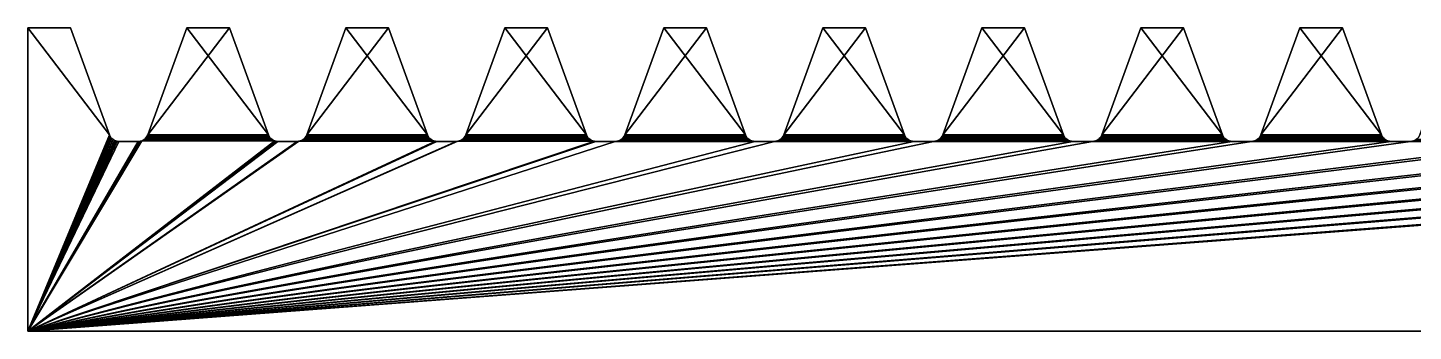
# Model space of a CAD drawing. Extents: x -15.2 to -4.5, y 0 to 0.6.
# Drawn here: x -15.24 to -12.343, y 0 to 0.635 of the extents above; entities that cross this region are included whole.
import ezdxf

# ---------------------------------------------------------------- set-up
doc = ezdxf.new("R2010")
doc.units = 0
doc.layers.add('4_21in_rac', color=253, linetype='CONTINUOUS')

msp = doc.modelspace()

# ---------------------------------------------------------------- meshes
at = {"layer": '4_21in_rac', "color": 253}
mesh = msp.add_polyface(dxfattribs=at)
corners = [(-14.723317, 0.39806, -0.3175), (-15.00164, 0.398355, -0.3175), (-15.24, 0, -0.3175), (-15.00518, 0.397406, -0.3175), (-15.008832, 0.397087, -0.3175), (-15.049479, 0.397087, -0.3175), (-15.052678, 0.397331, -0.3175), (-15.055803, 0.39806, -0.3175), (-15.05878, 0.399255, -0.3175), (-15.061541, 0.40089, -0.3175), (-15.064021, 0.402925, -0.3175), (-15.066163, 0.405314, -0.3175), (-15.067916, 0.408001, -0.3175), (-15.06924, 0.410923, -0.3175), (-15.24, 0.635, -0.3175), (-15.24, 0, 0.3175), (-15.24, 0.635, 0.3175), (-15.06924, 0.410923, 0.3175), (-15.067916, 0.408001, 0.3175), (-15.066163, 0.405314, 0.3175), (-15.064021, 0.402925, 0.3175), (-15.061541, 0.40089, 0.3175), (-15.05878, 0.399255, 0.3175), (-15.055803, 0.39806, 0.3175), (-15.052678, 0.397331, 0.3175), (-15.049479, 0.397087, 0.3175), (-15.008832, 0.397087, 0.3175), (-15.00518, 0.397406, 0.3175), (-15.00164, 0.398355, 0.3175), (-14.723317, 0.39806, 0.3175)]
mesh.append_faces([[corners[k] for k in face] for face in [(0, 1, 2), (2, 3, 4), (2, 4, 5), (2, 5, 6), (2, 6, 7), (2, 7, 8), (2, 8, 9), (2, 9, 10), (2, 10, 11), (2, 11, 12), (2, 12, 13), (2, 13, 14), (1, 3, 2), (15, 16, 17), (15, 17, 18), (15, 18, 19), (15, 19, 20), (15, 20, 21), (15, 21, 22), (15, 22, 23), (15, 23, 24), (15, 24, 25), (15, 25, 26), (15, 26, 27), (15, 27, 28), (15, 28, 29), (14, 15, 2), (25, 5, 4), (25, 4, 26), (28, 3, 1), (27, 4, 3), (4, 27, 26), (28, 27, 3), (5, 25, 24), (24, 7, 6), (23, 22, 8), (23, 8, 7), (24, 23, 7), (5, 24, 6)]], dxfattribs={"color": 253})
mesh = msp.add_polyface(dxfattribs=at)
corners = [(-14.73543, 0.408001, -0.3175), (-14.989071, 0.410923, -0.3175), (-14.99062, 0.407601, -0.3175), (-14.733677, 0.405314, -0.3175), (-14.992723, 0.404598, -0.3175), (-14.731535, 0.402925, -0.3175), (-14.995315, 0.402007, -0.3175), (-14.729055, 0.40089, -0.3175), (-14.998318, 0.399904, -0.3175), (-14.726294, 0.399255, -0.3175), (-15.00164, 0.398355, -0.3175), (-15.06924, 0.410923, -0.3175), (-15.150797, 0.635, -0.3175), (-15.24, 0.635, -0.3175), (-15.24, 0.635, 0.3175), (-15.150797, 0.635, 0.3175), (-15.06924, 0.410923, 0.3175), (-15.00164, 0.398355, 0.3175), (-14.998318, 0.399904, 0.3175), (-14.726294, 0.399255, 0.3175), (-14.995315, 0.402007, 0.3175), (-14.729055, 0.40089, 0.3175), (-14.992723, 0.404598, 0.3175), (-14.731535, 0.402925, 0.3175), (-14.736754, 0.410923, 0.3175), (-14.99062, 0.407601, 0.3175), (-14.989071, 0.410923, 0.3175), (-14.733677, 0.405314, 0.3175), (-14.907514, 0.635, 0.3175), (-14.818311, 0.635, 0.3175), (-15.24, 0, 0.3175), (-14.907514, 0.635, -0.3175), (-15.05878, 0.399255, 0.3175), (-15.061541, 0.40089, -0.3175), (-15.05878, 0.399255, -0.3175), (-15.064021, 0.402925, 0.3175), (-15.066163, 0.405314, -0.3175), (-15.064021, 0.402925, -0.3175), (-15.067916, 0.408001, 0.3175), (-15.067916, 0.408001, -0.3175), (-15.061541, 0.40089, 0.3175), (-15.066163, 0.405314, 0.3175)]
mesh.append_faces([[corners[k] for k in face] for face in [(0, 1, 2), (3, 2, 4), (5, 4, 6), (7, 6, 8), (9, 8, 10), (11, 12, 13), (14, 13, 12), (14, 12, 15), (14, 15, 16), (17, 18, 19), (18, 20, 21), (20, 22, 23), (24, 25, 26), (22, 25, 27), (26, 28, 29), (13, 14, 30), (31, 28, 26), (31, 26, 1), (16, 15, 11), (15, 12, 11), (1, 26, 25), (25, 4, 2), (20, 8, 6), (18, 17, 10), (20, 18, 8), (18, 10, 8), (22, 20, 6), (22, 6, 4), (25, 22, 4), (1, 25, 2), (32, 33, 34), (35, 36, 37), (38, 11, 39), (40, 35, 37), (35, 41, 36), (11, 38, 16), (41, 38, 39), (41, 39, 36), (32, 40, 33), (40, 37, 33)]], dxfattribs={"color": 253})
mesh = msp.add_polyface(dxfattribs=at)
corners = [(-14.907514, 0.635, 0.3175), (-14.907514, 0.635, -0.3175), (-14.818311, 0.635, -0.3175), (-14.818311, 0.635, 0.3175), (-14.396569, 0.40089, -0.3175), (-14.661804, 0.402925, -0.3175), (-14.664284, 0.40089, -0.3175), (-14.726294, 0.399255, -0.3175), (-14.729055, 0.40089, -0.3175), (-14.998318, 0.399904, -0.3175), (-14.731535, 0.402925, -0.3175), (-14.995315, 0.402007, -0.3175), (-14.733677, 0.405314, -0.3175), (-14.992723, 0.404598, -0.3175), (-14.736754, 0.410923, -0.3175), (-14.989071, 0.410923, -0.3175), (-14.73543, 0.408001, -0.3175), (-14.99062, 0.407601, -0.3175), (-14.989071, 0.410923, 0.3175), (-14.736754, 0.410923, 0.3175), (-14.99062, 0.407601, 0.3175), (-14.73543, 0.408001, 0.3175), (-14.733677, 0.405314, 0.3175), (-14.992723, 0.404598, 0.3175), (-14.731535, 0.402925, 0.3175), (-14.995315, 0.402007, 0.3175), (-14.729055, 0.40089, 0.3175), (-14.667045, 0.399255, 0.3175), (-14.664284, 0.40089, 0.3175), (-14.396569, 0.40089, 0.3175), (-14.661804, 0.402925, 0.3175), (-14.399049, 0.402925, 0.3175), (-14.659663, 0.405314, 0.3175), (-14.401191, 0.405314, 0.3175), (-14.575028, 0.635, -0.3175), (-14.575028, 0.635, 0.3175), (-14.656585, 0.410923, 0.3175), (-14.656585, 0.410923, -0.3175), (-14.657909, 0.408001, 0.3175), (-14.659663, 0.405314, -0.3175), (-14.657909, 0.408001, -0.3175), (-14.667045, 0.399255, -0.3175), (-14.726294, 0.399255, 0.3175)]
mesh.append_faces([[corners[k] for k in face] for face in [(0, 1, 2), (0, 2, 3), (4, 5, 6), (7, 8, 9), (8, 10, 11), (10, 12, 13), (14, 1, 15), (12, 16, 17), (14, 2, 1), (16, 14, 15), (18, 3, 19), (20, 19, 21), (20, 21, 22), (23, 22, 24), (25, 24, 26), (27, 28, 29), (28, 30, 31), (30, 32, 33), (34, 35, 36), (34, 36, 37), (37, 36, 38), (38, 39, 40), (30, 6, 5), (30, 28, 6), (28, 41, 6), (32, 30, 5), (32, 5, 39), (38, 32, 39), (37, 38, 40), (19, 3, 14), (3, 2, 14), (24, 12, 10), (21, 14, 16), (26, 24, 10), (24, 22, 12), (14, 21, 19), (22, 21, 16), (22, 16, 12), (42, 26, 8), (26, 10, 8)]], dxfattribs={"color": 253})
mesh = msp.add_polyface(dxfattribs=at)
corners = [(-14.575028, 0.635, 0.3175), (-14.575028, 0.635, -0.3175), (-14.485825, 0.635, -0.3175), (-14.485825, 0.635, 0.3175), (-14.396569, 0.40089, -0.3175), (-14.399049, 0.402925, -0.3175), (-14.661804, 0.402925, -0.3175), (-14.401191, 0.405314, -0.3175), (-14.659663, 0.405314, -0.3175), (-14.656585, 0.410923, -0.3175), (-14.402944, 0.408001, -0.3175), (-14.404268, 0.410923, -0.3175), (-14.657909, 0.408001, -0.3175), (-14.404268, 0.410923, 0.3175), (-14.657909, 0.408001, 0.3175), (-14.656585, 0.410923, 0.3175), (-14.659663, 0.405314, 0.3175), (-14.402944, 0.408001, 0.3175), (-14.401191, 0.405314, 0.3175), (-14.661804, 0.402925, 0.3175), (-14.399049, 0.402925, 0.3175), (-14.331798, 0.40089, 0.3175), (-14.329318, 0.402925, 0.3175), (-14.066563, 0.402925, 0.3175), (-14.327177, 0.405314, 0.3175), (-14.068705, 0.405314, 0.3175), (-14.242542, 0.635, -0.3175), (-14.242542, 0.635, 0.3175), (-14.324099, 0.410923, 0.3175), (-14.324099, 0.410923, -0.3175), (-14.325423, 0.408001, 0.3175), (-14.327177, 0.405314, -0.3175), (-14.325423, 0.408001, -0.3175), (-14.331798, 0.40089, -0.3175), (-14.329318, 0.402925, -0.3175), (-14.396569, 0.40089, 0.3175)]
mesh.append_faces([[corners[k] for k in face] for face in [(0, 1, 2), (0, 2, 3), (4, 5, 6), (5, 7, 8), (9, 10, 11), (11, 2, 1), (7, 10, 12), (11, 1, 9), (10, 9, 12), (7, 12, 8), (5, 8, 6), (13, 14, 15), (16, 14, 17), (15, 0, 3), (15, 3, 13), (14, 13, 17), (16, 17, 18), (19, 18, 20), (21, 22, 23), (22, 24, 25), (26, 27, 28), (26, 28, 29), (29, 28, 30), (30, 31, 32), (22, 33, 34), (22, 21, 33), (24, 22, 34), (24, 34, 31), (30, 24, 31), (29, 30, 32), (13, 3, 11), (3, 2, 11), (20, 7, 5), (17, 11, 10), (35, 20, 5), (20, 18, 7), (11, 17, 13), (18, 17, 10), (18, 10, 7), (35, 5, 4)]], dxfattribs={"color": 253})
mesh = msp.add_polyface(dxfattribs=at)
corners = [(-14.242542, 0.635, 0.3175), (-14.242542, 0.635, -0.3175), (-14.153339, 0.635, -0.3175), (-14.153339, 0.635, 0.3175), (-14.064083, 0.40089, -0.3175), (-14.066563, 0.402925, -0.3175), (-14.329318, 0.402925, -0.3175), (-14.068705, 0.405314, -0.3175), (-14.327177, 0.405314, -0.3175), (-14.324099, 0.410923, -0.3175), (-14.070458, 0.408001, -0.3175), (-14.071782, 0.410923, -0.3175), (-14.325423, 0.408001, -0.3175), (-14.071782, 0.410923, 0.3175), (-14.325423, 0.408001, 0.3175), (-14.324099, 0.410923, 0.3175), (-14.327177, 0.405314, 0.3175), (-14.070458, 0.408001, 0.3175), (-14.068705, 0.405314, 0.3175), (-14.329318, 0.402925, 0.3175), (-14.066563, 0.402925, 0.3175), (-13.999312, 0.40089, 0.3175), (-13.996832, 0.402925, 0.3175), (-13.734077, 0.402925, 0.3175), (-13.994691, 0.405314, 0.3175), (-13.736219, 0.405314, 0.3175), (-13.910056, 0.635, -0.3175), (-13.910056, 0.635, 0.3175), (-13.991613, 0.410923, 0.3175), (-13.991613, 0.410923, -0.3175), (-13.992937, 0.408001, 0.3175), (-13.994691, 0.405314, -0.3175), (-13.992937, 0.408001, -0.3175), (-13.999312, 0.40089, -0.3175), (-13.996832, 0.402925, -0.3175), (-14.064083, 0.40089, 0.3175)]
mesh.append_faces([[corners[k] for k in face] for face in [(0, 1, 2), (0, 2, 3), (4, 5, 6), (5, 7, 8), (9, 10, 11), (11, 2, 1), (7, 10, 12), (11, 1, 9), (10, 9, 12), (7, 12, 8), (5, 8, 6), (13, 14, 15), (16, 14, 17), (15, 0, 3), (15, 3, 13), (14, 13, 17), (16, 17, 18), (19, 18, 20), (21, 22, 23), (22, 24, 25), (26, 27, 28), (26, 28, 29), (29, 28, 30), (30, 31, 32), (22, 33, 34), (22, 21, 33), (24, 22, 34), (24, 34, 31), (30, 24, 31), (29, 30, 32), (13, 3, 11), (3, 2, 11), (20, 7, 5), (17, 11, 10), (35, 20, 5), (20, 18, 7), (11, 17, 13), (18, 17, 10), (18, 10, 7), (35, 5, 4)]], dxfattribs={"color": 253})
mesh = msp.add_polyface(dxfattribs=at)
corners = [(-13.910056, 0.635, 0.3175), (-13.910056, 0.635, -0.3175), (-13.820853, 0.635, -0.3175), (-13.820853, 0.635, 0.3175), (-13.731597, 0.40089, -0.3175), (-13.734077, 0.402925, -0.3175), (-13.996832, 0.402925, -0.3175), (-13.736219, 0.405314, -0.3175), (-13.994691, 0.405314, -0.3175), (-13.991613, 0.410923, -0.3175), (-13.737972, 0.408001, -0.3175), (-13.739296, 0.410923, -0.3175), (-13.992937, 0.408001, -0.3175), (-13.739296, 0.410923, 0.3175), (-13.992937, 0.408001, 0.3175), (-13.991613, 0.410923, 0.3175), (-13.994691, 0.405314, 0.3175), (-13.737972, 0.408001, 0.3175), (-13.736219, 0.405314, 0.3175), (-13.996832, 0.402925, 0.3175), (-13.734077, 0.402925, 0.3175), (-13.999312, 0.40089, 0.3175), (-13.731597, 0.40089, 0.3175), (-13.666826, 0.40089, 0.3175), (-13.664346, 0.402925, 0.3175), (-13.401591, 0.402925, 0.3175), (-13.57757, 0.635, -0.3175), (-13.57757, 0.635, 0.3175), (-13.659127, 0.410923, 0.3175), (-13.659127, 0.410923, -0.3175), (-13.660451, 0.408001, 0.3175), (-13.662205, 0.405314, -0.3175), (-13.660451, 0.408001, -0.3175), (-13.666826, 0.40089, -0.3175), (-13.664346, 0.402925, -0.3175), (-13.662205, 0.405314, 0.3175)]
mesh.append_faces([[corners[k] for k in face] for face in [(0, 1, 2), (0, 2, 3), (4, 5, 6), (5, 7, 8), (9, 10, 11), (11, 2, 1), (7, 10, 12), (11, 1, 9), (10, 9, 12), (7, 12, 8), (5, 8, 6), (13, 14, 15), (16, 14, 17), (15, 0, 3), (15, 3, 13), (14, 13, 17), (16, 17, 18), (19, 18, 20), (21, 20, 22), (23, 24, 25), (26, 27, 28), (26, 28, 29), (29, 28, 30), (30, 31, 32), (24, 33, 34), (24, 23, 33), (35, 24, 34), (35, 34, 31), (30, 35, 31), (29, 30, 32), (13, 3, 11), (3, 2, 11), (20, 7, 5), (17, 11, 10), (22, 20, 5), (20, 18, 7), (11, 17, 13), (18, 17, 10), (18, 10, 7), (22, 5, 4)]], dxfattribs={"color": 253})
mesh = msp.add_polyface(dxfattribs=at)
corners = [(-13.57757, 0.635, 0.3175), (-13.57757, 0.635, -0.3175), (-13.488367, 0.635, -0.3175), (-13.488367, 0.635, 0.3175), (-13.399111, 0.40089, -0.3175), (-13.401591, 0.402925, -0.3175), (-13.664346, 0.402925, -0.3175), (-13.403733, 0.405314, -0.3175), (-13.662205, 0.405314, -0.3175), (-13.659127, 0.410923, -0.3175), (-13.405486, 0.408001, -0.3175), (-13.40681, 0.410923, -0.3175), (-13.660451, 0.408001, -0.3175), (-13.40681, 0.410923, 0.3175), (-13.660451, 0.408001, 0.3175), (-13.659127, 0.410923, 0.3175), (-13.662205, 0.405314, 0.3175), (-13.405486, 0.408001, 0.3175), (-13.664346, 0.402925, 0.3175), (-13.403733, 0.405314, 0.3175), (-13.401591, 0.402925, 0.3175), (-13.666826, 0.40089, 0.3175), (-13.399111, 0.40089, 0.3175), (-13.245084, 0.635, -0.3175), (-13.245084, 0.635, 0.3175), (-13.326641, 0.410923, 0.3175), (-13.326641, 0.410923, -0.3175), (-13.327965, 0.408001, 0.3175), (-13.329719, 0.405314, -0.3175), (-13.327965, 0.408001, -0.3175), (-13.33186, 0.402925, 0.3175), (-13.33434, 0.40089, -0.3175), (-13.33186, 0.402925, -0.3175), (-13.33434, 0.40089, 0.3175), (-13.329719, 0.405314, 0.3175)]
mesh.append_faces([[corners[k] for k in face] for face in [(0, 1, 2), (0, 2, 3), (4, 5, 6), (5, 7, 8), (9, 10, 11), (11, 2, 1), (7, 10, 12), (11, 1, 9), (10, 9, 12), (7, 12, 8), (5, 8, 6), (13, 14, 15), (16, 14, 17), (15, 0, 3), (18, 16, 19), (15, 3, 13), (14, 13, 17), (16, 17, 19), (18, 19, 20), (21, 20, 22), (23, 24, 25), (23, 25, 26), (26, 25, 27), (27, 28, 29), (30, 31, 32), (30, 33, 31), (34, 30, 32), (34, 32, 28), (27, 34, 28), (26, 27, 29), (13, 3, 11), (3, 2, 11), (20, 7, 5), (17, 11, 10), (22, 20, 5), (20, 19, 7), (11, 17, 13), (19, 17, 10), (19, 10, 7), (22, 5, 4)]], dxfattribs={"color": 253})
mesh = msp.add_polyface(dxfattribs=at)
corners = [(-13.245084, 0.635, 0.3175), (-13.245084, 0.635, -0.3175), (-13.155881, 0.635, -0.3175), (-13.155881, 0.635, 0.3175), (-13.066625, 0.40089, -0.3175), (-13.069105, 0.402925, -0.3175), (-13.33186, 0.402925, -0.3175), (-13.071247, 0.405314, -0.3175), (-13.329719, 0.405314, -0.3175), (-13.326641, 0.410923, -0.3175), (-13.073, 0.408001, -0.3175), (-13.074324, 0.410923, -0.3175), (-13.327965, 0.408001, -0.3175), (-13.33434, 0.40089, 0.3175), (-13.33186, 0.402925, 0.3175), (-13.069105, 0.402925, 0.3175), (-13.074324, 0.410923, 0.3175), (-13.327965, 0.408001, 0.3175), (-13.326641, 0.410923, 0.3175), (-13.329719, 0.405314, 0.3175), (-13.073, 0.408001, 0.3175), (-13.071247, 0.405314, 0.3175), (-12.912598, 0.635, -0.3175), (-12.912598, 0.635, 0.3175), (-12.994155, 0.410923, 0.3175), (-12.994155, 0.410923, -0.3175), (-12.995479, 0.408001, 0.3175), (-12.997233, 0.405314, -0.3175), (-12.995479, 0.408001, -0.3175), (-12.999374, 0.402925, 0.3175), (-13.001854, 0.40089, -0.3175), (-12.999374, 0.402925, -0.3175), (-13.001854, 0.40089, 0.3175), (-12.997233, 0.405314, 0.3175), (-13.066625, 0.40089, 0.3175)]
mesh.append_faces([[corners[k] for k in face] for face in [(0, 1, 2), (0, 2, 3), (4, 5, 6), (5, 7, 8), (9, 10, 11), (11, 2, 1), (7, 10, 12), (11, 1, 9), (10, 9, 12), (7, 12, 8), (5, 8, 6), (13, 14, 15), (16, 17, 18), (19, 17, 20), (18, 0, 3), (14, 19, 21), (18, 3, 16), (17, 16, 20), (19, 20, 21), (14, 21, 15), (22, 23, 24), (22, 24, 25), (25, 24, 26), (26, 27, 28), (29, 30, 31), (29, 32, 30), (33, 29, 31), (33, 31, 27), (26, 33, 27), (25, 26, 28), (16, 3, 11), (3, 2, 11), (15, 7, 5), (20, 11, 10), (34, 15, 5), (15, 21, 7), (11, 20, 16), (21, 20, 10), (21, 10, 7), (34, 5, 4)]], dxfattribs={"color": 253})
mesh = msp.add_polyface(dxfattribs=at)
corners = [(-12.912598, 0.635, 0.3175), (-12.912598, 0.635, -0.3175), (-12.823395, 0.635, -0.3175), (-12.823395, 0.635, 0.3175), (-12.734139, 0.40089, -0.3175), (-12.736619, 0.402925, -0.3175), (-12.999374, 0.402925, -0.3175), (-12.738761, 0.405314, -0.3175), (-12.997233, 0.405314, -0.3175), (-12.994155, 0.410923, -0.3175), (-12.740514, 0.408001, -0.3175), (-12.741838, 0.410923, -0.3175), (-12.995479, 0.408001, -0.3175), (-13.001854, 0.40089, 0.3175), (-12.999374, 0.402925, 0.3175), (-12.736619, 0.402925, 0.3175), (-12.741838, 0.410923, 0.3175), (-12.995479, 0.408001, 0.3175), (-12.994155, 0.410923, 0.3175), (-12.997233, 0.405314, 0.3175), (-12.740514, 0.408001, 0.3175), (-12.738761, 0.405314, 0.3175), (-12.580112, 0.635, -0.3175), (-12.580112, 0.635, 0.3175), (-12.661669, 0.410923, 0.3175), (-12.661669, 0.410923, -0.3175), (-12.662993, 0.408001, 0.3175), (-12.664747, 0.405314, -0.3175), (-12.662993, 0.408001, -0.3175), (-12.666888, 0.402925, 0.3175), (-12.669368, 0.40089, -0.3175), (-12.666888, 0.402925, -0.3175), (-12.669368, 0.40089, 0.3175), (-12.664747, 0.405314, 0.3175), (-12.734139, 0.40089, 0.3175)]
mesh.append_faces([[corners[k] for k in face] for face in [(0, 1, 2), (0, 2, 3), (4, 5, 6), (5, 7, 8), (9, 10, 11), (11, 2, 1), (7, 10, 12), (11, 1, 9), (10, 9, 12), (7, 12, 8), (5, 8, 6), (13, 14, 15), (16, 17, 18), (19, 17, 20), (18, 0, 3), (14, 19, 21), (18, 3, 16), (17, 16, 20), (19, 20, 21), (14, 21, 15), (22, 23, 24), (22, 24, 25), (25, 24, 26), (26, 27, 28), (29, 30, 31), (29, 32, 30), (33, 29, 31), (33, 31, 27), (26, 33, 27), (25, 26, 28), (16, 3, 11), (3, 2, 11), (15, 7, 5), (20, 11, 10), (34, 15, 5), (15, 21, 7), (11, 20, 16), (21, 20, 10), (21, 10, 7), (34, 5, 4)]], dxfattribs={"color": 253})
mesh = msp.add_polyface(dxfattribs=at)
corners = [(-12.580112, 0.635, 0.3175), (-12.580112, 0.635, -0.3175), (-12.490909, 0.635, -0.3175), (-12.490909, 0.635, 0.3175), (-12.401653, 0.40089, -0.3175), (-12.404133, 0.402925, -0.3175), (-12.666888, 0.402925, -0.3175), (-12.406275, 0.405314, -0.3175), (-12.664747, 0.405314, -0.3175), (-12.661669, 0.410923, -0.3175), (-12.408028, 0.408001, -0.3175), (-12.409352, 0.410923, -0.3175), (-12.662993, 0.408001, -0.3175), (-12.669368, 0.40089, -0.3175), (-12.669368, 0.40089, 0.3175), (-12.666888, 0.402925, 0.3175), (-12.403109, 0.402007, 0.3175), (-12.409352, 0.410923, 0.3175), (-12.662993, 0.408001, 0.3175), (-12.661669, 0.410923, 0.3175), (-12.664747, 0.405314, 0.3175), (-12.407803, 0.407601, 0.3175), (-12.4057, 0.404598, 0.3175), (-12.247626, 0.635, -0.3175), (-12.247626, 0.635, 0.3175), (-12.329183, 0.410923, 0.3175), (-12.329183, 0.410923, -0.3175), (-12.330507, 0.408001, 0.3175), (-12.332261, 0.405314, -0.3175), (-12.330507, 0.408001, -0.3175), (-12.334402, 0.402925, 0.3175), (-12.336882, 0.40089, -0.3175), (-12.334402, 0.402925, -0.3175), (-12.336882, 0.40089, 0.3175), (-12.332261, 0.405314, 0.3175)]
mesh.append_faces([[corners[k] for k in face] for face in [(0, 1, 2), (0, 2, 3), (4, 5, 6), (5, 7, 8), (9, 10, 11), (11, 2, 1), (7, 10, 12), (11, 1, 9), (10, 9, 12), (7, 12, 8), (5, 8, 6), (4, 6, 13), (14, 15, 16), (17, 18, 19), (20, 18, 21), (19, 0, 3), (15, 20, 22), (19, 3, 17), (18, 17, 21), (20, 21, 22), (15, 22, 16), (23, 24, 25), (23, 25, 26), (26, 25, 27), (27, 28, 29), (30, 31, 32), (30, 33, 31), (34, 30, 32), (34, 32, 28), (27, 34, 28), (26, 27, 29), (17, 3, 11), (3, 2, 11), (16, 5, 4), (21, 10, 7), (17, 11, 10), (16, 22, 5), (10, 21, 17), (22, 21, 7), (22, 7, 5)]], dxfattribs={"color": 253})
mesh = msp.add_polyface(dxfattribs=at)
corners = [(-14.064083, 0.40089, -0.3175), (-14.329318, 0.402925, -0.3175), (-14.331798, 0.40089, -0.3175), (-14.052021, 0.397087, -0.3175), (-14.05522, 0.397331, -0.3175), (-15.24, 0, -0.3175), (-14.061322, 0.399255, -0.3175), (-14.334559, 0.399255, -0.3175), (-14.058345, 0.39806, -0.3175), (-14.337536, 0.39806, -0.3175), (-14.340661, 0.397331, -0.3175), (-14.387706, 0.397331, -0.3175), (-14.390831, 0.39806, -0.3175), (-14.670022, 0.39806, -0.3175), (-14.393808, 0.399255, -0.3175), (-14.667045, 0.399255, -0.3175), (-14.396569, 0.40089, -0.3175), (-14.664284, 0.40089, -0.3175), (-14.011374, 0.397087, -0.3175), (-13.719535, 0.397087, -0.3175), (-14.664284, 0.40089, 0.3175), (-14.399049, 0.402925, 0.3175), (-14.396569, 0.40089, 0.3175), (-14.667045, 0.399255, 0.3175), (-14.393808, 0.399255, 0.3175), (-14.670022, 0.39806, 0.3175), (-14.390831, 0.39806, 0.3175), (-14.673147, 0.397331, 0.3175), (-14.387706, 0.397331, 0.3175), (-15.24, 0, 0.3175), (-14.340661, 0.397331, 0.3175), (-14.05522, 0.397331, 0.3175), (-14.337536, 0.39806, 0.3175), (-14.058345, 0.39806, 0.3175), (-14.334559, 0.399255, 0.3175), (-14.061322, 0.399255, 0.3175), (-14.331798, 0.40089, 0.3175), (-14.064083, 0.40089, 0.3175), (-14.052021, 0.397087, 0.3175), (-14.011374, 0.397087, 0.3175), (-13.719535, 0.397087, 0.3175), (-14.34386, 0.397087, -0.3175), (-14.34386, 0.397087, 0.3175), (-14.384507, 0.397087, 0.3175), (-14.384507, 0.397087, -0.3175)]
mesh.append_faces([[corners[k] for k in face] for face in [(0, 1, 2), (3, 4, 5), (6, 2, 7), (8, 7, 9), (4, 9, 10), (4, 10, 5), (11, 12, 13), (12, 14, 15), (14, 16, 17), (18, 3, 5), (19, 18, 5), (20, 21, 22), (23, 22, 24), (25, 24, 26), (27, 26, 28), (29, 30, 31), (30, 32, 33), (32, 34, 35), (34, 36, 37), (29, 31, 38), (29, 38, 39), (29, 39, 40), (34, 9, 7), (30, 41, 10), (36, 34, 7), (34, 32, 9), (41, 30, 42), (32, 30, 10), (32, 10, 9), (36, 7, 2), (43, 44, 41), (43, 41, 42), (44, 43, 28), (28, 12, 11), (24, 16, 14), (24, 22, 16), (26, 24, 14), (26, 14, 12), (28, 26, 12), (44, 28, 11)]], dxfattribs={"color": 253})
mesh = msp.add_polyface(dxfattribs=at)
corners = [(-13.731597, 0.40089, -0.3175), (-13.996832, 0.402925, -0.3175), (-13.999312, 0.40089, -0.3175), (-13.728836, 0.399255, -0.3175), (-14.002073, 0.399255, -0.3175), (-13.725859, 0.39806, -0.3175), (-14.00505, 0.39806, -0.3175), (-13.722734, 0.397331, -0.3175), (-14.008175, 0.397331, -0.3175), (-13.719535, 0.397087, -0.3175), (-14.011374, 0.397087, -0.3175), (-14.05522, 0.397331, -0.3175), (-14.058345, 0.39806, -0.3175), (-14.337536, 0.39806, -0.3175), (-14.061322, 0.399255, -0.3175), (-14.334559, 0.399255, -0.3175), (-14.064083, 0.40089, -0.3175), (-14.331798, 0.40089, -0.3175), (-13.678888, 0.397087, -0.3175), (-15.24, 0, -0.3175), (-13.387049, 0.397087, -0.3175), (-13.346402, 0.397087, -0.3175), (-14.331798, 0.40089, 0.3175), (-14.066563, 0.402925, 0.3175), (-14.064083, 0.40089, 0.3175), (-14.334559, 0.399255, 0.3175), (-14.061322, 0.399255, 0.3175), (-14.337536, 0.39806, 0.3175), (-14.058345, 0.39806, 0.3175), (-14.340661, 0.397331, 0.3175), (-14.05522, 0.397331, 0.3175), (-14.011374, 0.397087, 0.3175), (-14.008175, 0.397331, 0.3175), (-13.722734, 0.397331, 0.3175), (-14.00505, 0.39806, 0.3175), (-13.725859, 0.39806, 0.3175), (-14.002073, 0.399255, 0.3175), (-13.728836, 0.399255, 0.3175), (-13.999312, 0.40089, 0.3175), (-13.731597, 0.40089, 0.3175), (-15.24, 0, 0.3175), (-13.719535, 0.397087, 0.3175), (-13.678888, 0.397087, 0.3175), (-13.387049, 0.397087, 0.3175), (-13.346402, 0.397087, 0.3175), (-14.052021, 0.397087, 0.3175), (-14.052021, 0.397087, -0.3175)]
mesh.append_faces([[corners[k] for k in face] for face in [(0, 1, 2), (3, 2, 4), (5, 4, 6), (7, 6, 8), (9, 8, 10), (11, 12, 13), (12, 14, 15), (14, 16, 17), (18, 9, 19), (20, 18, 19), (21, 20, 19), (22, 23, 24), (25, 24, 26), (27, 26, 28), (29, 28, 30), (31, 32, 33), (32, 34, 35), (34, 36, 37), (36, 38, 39), (40, 41, 42), (40, 42, 43), (40, 43, 44), (36, 6, 4), (32, 10, 8), (38, 36, 4), (36, 34, 6), (10, 32, 31), (34, 32, 8), (34, 8, 6), (38, 4, 2), (45, 46, 10), (45, 10, 31), (46, 45, 30), (30, 12, 11), (26, 16, 14), (26, 24, 16), (28, 26, 14), (28, 14, 12), (30, 28, 12), (46, 30, 11)]], dxfattribs={"color": 253})
mesh = msp.add_polyface(dxfattribs=at)
corners = [(-13.060887, 0.39806, -0.3175), (-13.337101, 0.399255, -0.3175), (-13.340078, 0.39806, -0.3175), (-13.057762, 0.397331, -0.3175), (-13.343203, 0.397331, -0.3175), (-13.054563, 0.397087, -0.3175), (-13.346402, 0.397087, -0.3175), (-13.390248, 0.397331, -0.3175), (-13.393373, 0.39806, -0.3175), (-13.672564, 0.39806, -0.3175), (-13.39635, 0.399255, -0.3175), (-13.669587, 0.399255, -0.3175), (-13.399111, 0.40089, -0.3175), (-13.666826, 0.40089, -0.3175), (-13.387049, 0.397087, -0.3175), (-13.675689, 0.397331, -0.3175), (-13.664346, 0.402925, -0.3175), (-12.68143, 0.397087, -0.3175), (-12.722077, 0.397087, -0.3175), (-15.24, 0, -0.3175), (-12.389591, 0.397087, -0.3175), (-12.348944, 0.397087, -0.3175), (-13.669587, 0.399255, 0.3175), (-13.399111, 0.40089, 0.3175), (-13.39635, 0.399255, 0.3175), (-13.672564, 0.39806, 0.3175), (-13.393373, 0.39806, 0.3175), (-13.675689, 0.397331, 0.3175), (-13.390248, 0.397331, 0.3175), (-13.678888, 0.397087, 0.3175), (-13.387049, 0.397087, 0.3175), (-13.346402, 0.397087, 0.3175), (-13.343203, 0.397331, 0.3175), (-13.057762, 0.397331, 0.3175), (-13.340078, 0.39806, 0.3175), (-13.060887, 0.39806, 0.3175), (-13.337101, 0.399255, 0.3175), (-13.063864, 0.399255, 0.3175), (-13.33434, 0.40089, 0.3175), (-13.066625, 0.40089, 0.3175), (-15.24, 0, 0.3175), (-12.722077, 0.397087, 0.3175), (-12.68143, 0.397087, 0.3175), (-12.389591, 0.397087, 0.3175), (-12.348944, 0.397087, 0.3175), (-13.33434, 0.40089, -0.3175)]
mesh.append_faces([[corners[k] for k in face] for face in [(0, 1, 2), (3, 2, 4), (5, 4, 6), (7, 8, 9), (8, 10, 11), (10, 12, 13), (14, 7, 15), (12, 16, 13), (17, 18, 19), (20, 17, 19), (21, 20, 19), (22, 23, 24), (25, 24, 26), (27, 26, 28), (29, 28, 30), (31, 32, 33), (32, 34, 35), (34, 36, 37), (36, 38, 39), (40, 41, 42), (40, 42, 43), (40, 43, 44), (36, 2, 1), (32, 6, 4), (38, 36, 1), (36, 34, 2), (6, 32, 31), (34, 32, 4), (34, 4, 2), (38, 1, 45), (30, 14, 6), (30, 6, 31), (14, 30, 28), (28, 8, 7), (24, 12, 10), (24, 23, 12), (26, 24, 10), (26, 10, 8), (28, 26, 8), (14, 28, 7)]], dxfattribs={"color": 253})
mesh = msp.add_polyface(dxfattribs=at)
corners = [(-12.725276, 0.397331, -0.3175), (-13.007592, 0.39806, -0.3175), (-13.010717, 0.397331, -0.3175), (-12.722077, 0.397087, -0.3175), (-13.013916, 0.397087, -0.3175), (-13.057762, 0.397331, -0.3175), (-13.060887, 0.39806, -0.3175), (-13.340078, 0.39806, -0.3175), (-13.063864, 0.399255, -0.3175), (-13.337101, 0.399255, -0.3175), (-13.066625, 0.40089, -0.3175), (-13.33434, 0.40089, -0.3175), (-13.054563, 0.397087, -0.3175), (-13.343203, 0.397331, -0.3175), (-13.33186, 0.402925, -0.3175), (-12.057105, 0.397087, -0.3175), (-12.348944, 0.397087, -0.3175), (-15.24, 0, -0.3175), (-12.016458, 0.397087, -0.3175), (-11.724619, 0.397087, -0.3175), (-13.33434, 0.40089, 0.3175), (-13.069105, 0.402925, 0.3175), (-13.066625, 0.40089, 0.3175), (-13.337101, 0.399255, 0.3175), (-13.063864, 0.399255, 0.3175), (-13.340078, 0.39806, 0.3175), (-13.060887, 0.39806, 0.3175), (-13.343203, 0.397331, 0.3175), (-13.057762, 0.397331, 0.3175), (-13.346402, 0.397087, 0.3175), (-13.054563, 0.397087, 0.3175), (-13.013916, 0.397087, 0.3175), (-13.010717, 0.397331, 0.3175), (-12.725276, 0.397331, 0.3175), (-13.007592, 0.39806, 0.3175), (-12.728401, 0.39806, 0.3175), (-13.004615, 0.399255, 0.3175), (-12.731378, 0.399255, 0.3175), (-15.24, 0, 0.3175), (-12.348944, 0.397087, 0.3175), (-12.057105, 0.397087, 0.3175), (-12.016458, 0.397087, 0.3175), (-11.724619, 0.397087, 0.3175), (-13.004615, 0.399255, -0.3175), (-13.001854, 0.40089, 0.3175), (-13.001854, 0.40089, -0.3175)]
mesh.append_faces([[corners[k] for k in face] for face in [(0, 1, 2), (3, 2, 4), (5, 6, 7), (6, 8, 9), (8, 10, 11), (12, 5, 13), (10, 14, 11), (8, 11, 9), (15, 16, 17), (18, 15, 17), (19, 18, 17), (20, 21, 22), (23, 22, 24), (25, 24, 26), (27, 26, 28), (29, 28, 30), (31, 32, 33), (32, 34, 35), (34, 36, 37), (38, 39, 40), (38, 40, 41), (38, 41, 42), (36, 1, 43), (32, 4, 2), (44, 36, 43), (36, 34, 1), (4, 32, 31), (34, 32, 2), (34, 2, 1), (44, 43, 45), (30, 12, 4), (30, 4, 31), (12, 30, 28), (28, 6, 5), (24, 10, 8), (24, 22, 10), (26, 24, 8), (26, 8, 6), (28, 26, 6), (12, 28, 5)]], dxfattribs={"color": 253})
mesh = msp.add_polyface(dxfattribs=at)
corners = [(-12.389591, 0.397087, -0.3175), (-12.678231, 0.397331, -0.3175), (-12.68143, 0.397087, -0.3175), (-12.725276, 0.397331, -0.3175), (-12.728401, 0.39806, -0.3175), (-13.007592, 0.39806, -0.3175), (-12.731378, 0.399255, -0.3175), (-13.004615, 0.399255, -0.3175), (-12.734139, 0.40089, -0.3175), (-13.001854, 0.40089, -0.3175), (-12.722077, 0.397087, -0.3175), (-13.010717, 0.397331, -0.3175), (-12.999374, 0.402925, -0.3175), (-11.351486, 0.397087, -0.3175), (-11.392133, 0.397087, -0.3175), (-15.24, 0, -0.3175), (-11.683972, 0.397087, -0.3175), (-11.724619, 0.397087, -0.3175), (-13.004615, 0.399255, 0.3175), (-13.001854, 0.40089, 0.3175), (-12.734139, 0.40089, 0.3175), (-12.736619, 0.402925, 0.3175), (-12.731378, 0.399255, 0.3175), (-13.007592, 0.39806, 0.3175), (-12.728401, 0.39806, 0.3175), (-13.010717, 0.397331, 0.3175), (-12.725276, 0.397331, 0.3175), (-13.013916, 0.397087, 0.3175), (-12.722077, 0.397087, 0.3175), (-12.68143, 0.397087, 0.3175), (-12.678231, 0.397331, 0.3175), (-12.389591, 0.397087, 0.3175), (-12.675106, 0.39806, 0.3175), (-12.393243, 0.397406, 0.3175), (-11.392133, 0.397087, 0.3175), (-11.351486, 0.397087, 0.3175), (-15.24, 0, 0.3175), (-11.683972, 0.397087, 0.3175), (-11.724619, 0.397087, 0.3175), (-12.672129, 0.399255, 0.3175), (-12.675106, 0.39806, -0.3175), (-12.672129, 0.399255, -0.3175), (-12.669368, 0.40089, 0.3175), (-12.669368, 0.40089, -0.3175)]
mesh.append_faces([[corners[k] for k in face] for face in [(0, 1, 2), (3, 4, 5), (4, 6, 7), (6, 8, 9), (10, 3, 11), (8, 12, 9), (6, 9, 7), (4, 7, 5), (13, 14, 15), (16, 17, 15), (14, 16, 15), (18, 19, 20), (19, 21, 20), (18, 20, 22), (23, 22, 24), (25, 24, 26), (27, 26, 28), (29, 30, 31), (30, 32, 33), (34, 35, 36), (37, 34, 36), (38, 37, 36), (39, 40, 41), (30, 2, 1), (42, 39, 41), (39, 32, 40), (2, 30, 29), (32, 30, 1), (32, 1, 40), (42, 41, 43), (28, 10, 2), (28, 2, 29), (10, 28, 26), (26, 4, 3), (22, 8, 6), (22, 20, 8), (24, 22, 6), (24, 6, 4), (26, 24, 4), (10, 26, 3)]], dxfattribs={"color": 253})
mesh = msp.add_polyface(dxfattribs=at)
corners = [(-11.392133, 0.397087, -0.3175), (-11.680773, 0.397331, -0.3175), (-11.683972, 0.397087, -0.3175), (-11.724619, 0.397087, -0.3175), (-11.727818, 0.397331, -0.3175), (-12.013259, 0.397331, -0.3175), (-11.730943, 0.39806, -0.3175), (-12.010134, 0.39806, -0.3175), (-11.73392, 0.399255, -0.3175), (-12.007157, 0.399255, -0.3175), (-11.736681, 0.40089, -0.3175), (-12.004396, 0.40089, -0.3175), (-12.001916, 0.402925, -0.3175), (-10.021542, 0.397087, -0.3175), (-10.062189, 0.397087, -0.3175), (-15.24, 0, -0.3175), (-10.354028, 0.397087, -0.3175), (-12.010134, 0.39806, 0.3175), (-12.007157, 0.399255, 0.3175), (-11.73392, 0.399255, 0.3175), (-12.004396, 0.40089, 0.3175), (-11.736681, 0.40089, 0.3175), (-11.739161, 0.402925, 0.3175), (-11.730943, 0.39806, 0.3175), (-12.013259, 0.397331, 0.3175), (-11.727818, 0.397331, 0.3175), (-12.016458, 0.397087, 0.3175), (-11.724619, 0.397087, 0.3175), (-11.683972, 0.397087, 0.3175), (-11.680773, 0.397331, 0.3175), (-11.395332, 0.397331, 0.3175), (-10.062189, 0.397087, 0.3175), (-10.021542, 0.397087, 0.3175), (-15.24, 0, 0.3175), (-10.354028, 0.397087, 0.3175), (-4.5466, 0, 0.3175), (-11.674671, 0.399255, 0.3175), (-11.677648, 0.39806, -0.3175), (-11.674671, 0.399255, -0.3175), (-11.67191, 0.40089, 0.3175), (-11.677648, 0.39806, 0.3175), (-11.67191, 0.40089, -0.3175)]
mesh.append_faces([[corners[k] for k in face] for face in [(0, 1, 2), (3, 4, 5), (4, 6, 7), (6, 8, 9), (8, 10, 11), (10, 12, 11), (8, 11, 9), (6, 9, 7), (4, 7, 5), (13, 14, 15), (14, 16, 15), (17, 18, 19), (18, 20, 21), (20, 22, 21), (18, 21, 19), (17, 19, 23), (24, 23, 25), (26, 25, 27), (28, 29, 30), (31, 32, 33), (34, 31, 33), (15, 33, 35), (36, 37, 38), (29, 2, 1), (39, 36, 38), (36, 40, 37), (2, 29, 28), (40, 29, 1), (40, 1, 37), (39, 38, 41), (27, 3, 2), (27, 2, 28), (3, 27, 25), (25, 6, 4), (19, 10, 8), (19, 21, 10), (23, 19, 8), (23, 8, 6), (25, 23, 6), (3, 25, 4)]], dxfattribs={"color": 253})
mesh = msp.add_polyface(dxfattribs=at)
corners = [(-9.741765, 0.40089, -0.3175), (-10.007, 0.402925, -0.3175), (-10.00948, 0.40089, -0.3175), (-9.739004, 0.399255, -0.3175), (-10.012241, 0.399255, -0.3175), (-9.736027, 0.39806, -0.3175), (-10.015218, 0.39806, -0.3175), (-9.732902, 0.397331, -0.3175), (-10.018343, 0.397331, -0.3175), (-9.729703, 0.397087, -0.3175), (-10.021542, 0.397087, -0.3175), (-10.062189, 0.397087, -0.3175), (-10.065388, 0.397331, -0.3175), (-10.350829, 0.397331, -0.3175), (-10.068513, 0.39806, -0.3175), (-10.347704, 0.39806, -0.3175), (-10.07149, 0.399255, -0.3175), (-10.344727, 0.399255, -0.3175), (-10.074251, 0.40089, -0.3175), (-10.341966, 0.40089, -0.3175), (-10.076731, 0.402925, -0.3175), (-10.339486, 0.402925, -0.3175), (-4.5466, 0, -0.3175), (-15.24, 0, -0.3175), (-10.341966, 0.40089, 0.3175), (-10.075707, 0.402007, 0.3175), (-10.072704, 0.399904, 0.3175), (-10.344727, 0.399255, 0.3175), (-10.069382, 0.398355, 0.3175), (-10.347704, 0.39806, 0.3175), (-10.065841, 0.397406, 0.3175), (-10.350829, 0.397331, 0.3175), (-10.062189, 0.397087, 0.3175), (-10.021542, 0.397087, 0.3175), (-10.018343, 0.397331, 0.3175), (-9.732902, 0.397331, 0.3175), (-10.015218, 0.39806, 0.3175), (-9.736027, 0.39806, 0.3175), (-10.012241, 0.399255, 0.3175), (-9.739004, 0.399255, 0.3175), (-10.00948, 0.40089, 0.3175), (-9.741765, 0.40089, 0.3175), (-15.24, 0, 0.3175), (-4.5466, 0, 0.3175), (-10.007, 0.402925, 0.3175)]
mesh.append_faces([[corners[k] for k in face] for face in [(0, 1, 2), (3, 2, 4), (5, 4, 6), (7, 6, 8), (9, 8, 10), (11, 12, 13), (12, 14, 15), (14, 16, 17), (16, 18, 19), (18, 20, 21), (22, 10, 23), (24, 25, 26), (27, 26, 28), (29, 28, 30), (31, 30, 32), (33, 34, 35), (34, 36, 37), (36, 38, 39), (38, 40, 41), (42, 33, 43), (38, 6, 4), (34, 10, 8), (40, 38, 4), (38, 36, 6), (10, 34, 33), (36, 34, 8), (36, 8, 6), (44, 40, 2), (40, 4, 2), (32, 11, 10), (32, 10, 33), (11, 32, 12), (28, 16, 14), (25, 20, 18), (26, 25, 18), (28, 26, 16), (26, 18, 16), (30, 28, 14), (30, 14, 12), (32, 30, 12)]], dxfattribs={"color": 253})
mesh = msp.add_polyface(dxfattribs=at)
corners = [(-8.067273, 0.397087, -0.3175), (-8.070472, 0.397331, -0.3175), (-8.355913, 0.397331, -0.3175), (-8.073597, 0.39806, -0.3175), (-8.352788, 0.39806, -0.3175), (-8.076574, 0.399255, -0.3175), (-8.349811, 0.399255, -0.3175), (-8.079335, 0.40089, -0.3175), (-8.34705, 0.40089, -0.3175), (-8.34457, 0.402925, -0.3175), (-8.359112, 0.397087, -0.3175), (-8.399759, 0.397087, -0.3175), (-8.402958, 0.397331, -0.3175), (-8.688399, 0.397331, -0.3175), (-4.5466, 0, -0.3175), (-9.729703, 0.397087, -0.3175), (-10.021542, 0.397087, -0.3175), (-8.359112, 0.397087, 0.3175), (-8.355913, 0.397331, 0.3175), (-8.067273, 0.397087, 0.3175), (-8.352788, 0.39806, 0.3175), (-8.070925, 0.397406, 0.3175), (-8.349811, 0.399255, 0.3175), (-8.074466, 0.398355, 0.3175), (-8.34705, 0.40089, 0.3175), (-8.077788, 0.399904, 0.3175), (-8.080791, 0.402007, 0.3175), (-15.24, 0, -0.3175), (-4.5466, 0, 0.3175), (-8.34457, 0.402925, 0.3175), (-8.399759, 0.397087, 0.3175), (-8.402958, 0.397331, 0.3175), (-8.406083, 0.39806, -0.3175), (-8.40906, 0.399255, 0.3175), (-8.411821, 0.40089, -0.3175), (-8.40906, 0.399255, -0.3175), (-8.411821, 0.40089, 0.3175), (-8.414301, 0.402925, -0.3175), (-8.406083, 0.39806, 0.3175)]
mesh.append_faces([[corners[k] for k in face] for face in [(0, 1, 2), (1, 3, 4), (3, 5, 6), (5, 7, 8), (7, 9, 8), (5, 8, 6), (3, 6, 4), (1, 4, 2), (0, 2, 10), (11, 12, 13), (14, 15, 16), (17, 18, 19), (18, 20, 21), (20, 22, 23), (22, 24, 25), (24, 26, 25), (22, 25, 23), (20, 23, 21), (18, 21, 19), (27, 28, 14), (22, 4, 6), (18, 10, 2), (24, 22, 6), (22, 20, 4), (10, 18, 17), (20, 18, 2), (20, 2, 4), (29, 24, 8), (24, 6, 8), (30, 11, 10), (30, 10, 17), (11, 30, 31), (31, 32, 12), (33, 34, 35), (33, 36, 34), (36, 37, 34), (38, 33, 35), (38, 35, 32), (31, 38, 32), (11, 31, 12)]], dxfattribs={"color": 253})
mesh = msp.add_polyface(dxfattribs=at)
corners = [(-12.057105, 0.397087, -0.3175), (-12.345745, 0.397331, -0.3175), (-12.348944, 0.397087, -0.3175), (-12.389591, 0.397087, -0.3175), (-12.39279, 0.397331, -0.3175), (-12.678231, 0.397331, -0.3175), (-12.395915, 0.39806, -0.3175), (-12.675106, 0.39806, -0.3175), (-12.398892, 0.399255, -0.3175), (-12.672129, 0.399255, -0.3175), (-12.401653, 0.40089, -0.3175), (-12.669368, 0.40089, -0.3175), (-10.727161, 0.397087, -0.3175), (-11.019, 0.397087, -0.3175), (-15.24, 0, -0.3175), (-11.059647, 0.397087, -0.3175), (-11.351486, 0.397087, -0.3175), (-12.675106, 0.39806, 0.3175), (-12.672129, 0.399255, 0.3175), (-12.396784, 0.398355, 0.3175), (-12.669368, 0.40089, 0.3175), (-12.400106, 0.399904, 0.3175), (-12.403109, 0.402007, 0.3175), (-12.393243, 0.397406, 0.3175), (-12.678231, 0.397331, 0.3175), (-12.389591, 0.397087, 0.3175), (-12.348944, 0.397087, 0.3175), (-12.345745, 0.397331, 0.3175), (-12.057105, 0.397087, 0.3175), (-12.34262, 0.39806, 0.3175), (-12.060757, 0.397406, 0.3175), (-11.019, 0.397087, 0.3175), (-10.727161, 0.397087, 0.3175), (-15.24, 0, 0.3175), (-11.059647, 0.397087, 0.3175), (-11.351486, 0.397087, 0.3175), (-12.339643, 0.399255, 0.3175), (-12.34262, 0.39806, -0.3175), (-12.339643, 0.399255, -0.3175), (-12.336882, 0.40089, 0.3175), (-12.336882, 0.40089, -0.3175)]
mesh.append_faces([[corners[k] for k in face] for face in [(0, 1, 2), (3, 4, 5), (4, 6, 7), (6, 8, 9), (8, 10, 11), (8, 11, 9), (6, 9, 7), (4, 7, 5), (12, 13, 14), (13, 15, 14), (15, 16, 14), (17, 18, 19), (18, 20, 21), (20, 22, 21), (18, 21, 19), (17, 19, 23), (24, 23, 25), (26, 27, 28), (27, 29, 30), (31, 32, 33), (34, 31, 33), (35, 34, 33), (36, 37, 38), (27, 2, 1), (39, 36, 38), (36, 29, 37), (2, 27, 26), (29, 27, 1), (29, 1, 37), (39, 38, 40), (25, 3, 2), (25, 2, 26), (3, 25, 4), (19, 8, 6), (21, 22, 10), (19, 21, 8), (21, 10, 8), (23, 19, 6), (23, 6, 4), (25, 23, 4)]], dxfattribs={"color": 253})
mesh = msp.add_polyface(dxfattribs=at)
corners = [(-11.724619, 0.397087, -0.3175), (-12.013259, 0.397331, -0.3175), (-12.016458, 0.397087, -0.3175), (-12.057105, 0.397087, -0.3175), (-12.060304, 0.397331, -0.3175), (-12.345745, 0.397331, -0.3175), (-12.063429, 0.39806, -0.3175), (-12.34262, 0.39806, -0.3175), (-12.066406, 0.399255, -0.3175), (-12.339643, 0.399255, -0.3175), (-12.069167, 0.40089, -0.3175), (-12.336882, 0.40089, -0.3175), (-10.354028, 0.397087, -0.3175), (-10.394675, 0.397087, -0.3175), (-15.24, 0, -0.3175), (-10.686514, 0.397087, -0.3175), (-10.727161, 0.397087, -0.3175), (-12.34262, 0.39806, 0.3175), (-12.339643, 0.399255, 0.3175), (-12.064298, 0.398355, 0.3175), (-12.336882, 0.40089, 0.3175), (-12.06762, 0.399904, 0.3175), (-12.070623, 0.402007, 0.3175), (-12.060757, 0.397406, 0.3175), (-12.345745, 0.397331, 0.3175), (-12.057105, 0.397087, 0.3175), (-12.016458, 0.397087, 0.3175), (-12.013259, 0.397331, 0.3175), (-11.727818, 0.397331, 0.3175), (-12.010134, 0.39806, 0.3175), (-11.730943, 0.39806, 0.3175), (-10.394675, 0.397087, 0.3175), (-10.354028, 0.397087, 0.3175), (-15.24, 0, 0.3175), (-10.686514, 0.397087, 0.3175), (-10.727161, 0.397087, 0.3175), (-12.007157, 0.399255, 0.3175), (-12.010134, 0.39806, -0.3175), (-12.007157, 0.399255, -0.3175), (-12.004396, 0.40089, 0.3175), (-12.004396, 0.40089, -0.3175)]
mesh.append_faces([[corners[k] for k in face] for face in [(0, 1, 2), (3, 4, 5), (4, 6, 7), (6, 8, 9), (8, 10, 11), (8, 11, 9), (6, 9, 7), (4, 7, 5), (12, 13, 14), (13, 15, 14), (15, 16, 14), (17, 18, 19), (18, 20, 21), (20, 22, 21), (18, 21, 19), (17, 19, 23), (24, 23, 25), (26, 27, 28), (27, 29, 30), (31, 32, 33), (34, 31, 33), (35, 34, 33), (36, 37, 38), (27, 2, 1), (39, 36, 38), (36, 29, 37), (2, 27, 26), (29, 27, 1), (29, 1, 37), (39, 38, 40), (25, 3, 2), (25, 2, 26), (3, 25, 4), (19, 8, 6), (21, 22, 10), (19, 21, 8), (21, 10, 8), (23, 19, 6), (23, 6, 4), (25, 23, 4)]], dxfattribs={"color": 253})
mesh = msp.add_polyface(dxfattribs=at)
corners = [(-14.340661, 0.397331, -0.3175), (-14.34386, 0.397087, -0.3175), (-15.24, 0, -0.3175), (-14.384507, 0.397087, -0.3175), (-14.387706, 0.397331, -0.3175), (-14.393808, 0.399255, -0.3175), (-14.664284, 0.40089, -0.3175), (-14.667045, 0.399255, -0.3175), (-14.390831, 0.39806, -0.3175), (-14.670022, 0.39806, -0.3175), (-14.673147, 0.397331, -0.3175), (-14.676346, 0.397087, -0.3175), (-14.716993, 0.397087, -0.3175), (-14.723317, 0.39806, -0.3175), (-14.726294, 0.399255, -0.3175), (-15.00164, 0.398355, -0.3175), (-14.720192, 0.397331, -0.3175), (-14.998318, 0.399904, 0.3175), (-14.729055, 0.40089, 0.3175), (-14.726294, 0.399255, 0.3175), (-15.00164, 0.398355, 0.3175), (-14.723317, 0.39806, 0.3175), (-15.24, 0, 0.3175), (-14.720192, 0.397331, 0.3175), (-14.716993, 0.397087, 0.3175), (-14.676346, 0.397087, 0.3175), (-14.673147, 0.397331, 0.3175), (-14.387706, 0.397331, 0.3175), (-14.670022, 0.39806, 0.3175), (-14.390831, 0.39806, 0.3175), (-14.667045, 0.399255, 0.3175), (-14.393808, 0.399255, 0.3175), (-14.384507, 0.397087, 0.3175), (-14.34386, 0.397087, 0.3175), (-14.340661, 0.397331, 0.3175), (-14.664284, 0.40089, 0.3175), (-14.729055, 0.40089, -0.3175)]
mesh.append_faces([[corners[k] for k in face] for face in [(0, 1, 2), (1, 3, 2), (3, 4, 2), (5, 6, 7), (8, 7, 9), (4, 9, 10), (4, 10, 2), (10, 11, 2), (11, 12, 2), (13, 14, 15), (16, 13, 2), (12, 16, 2), (17, 18, 19), (20, 19, 21), (22, 21, 23), (22, 23, 24), (22, 24, 25), (22, 25, 26), (22, 26, 27), (26, 28, 29), (28, 30, 31), (22, 27, 32), (22, 32, 33), (22, 33, 34), (30, 9, 7), (26, 11, 10), (35, 30, 7), (30, 28, 9), (11, 26, 25), (28, 26, 10), (28, 10, 9), (24, 12, 11), (24, 11, 25), (12, 24, 23), (23, 13, 16), (19, 36, 14), (21, 19, 14), (21, 14, 13), (23, 21, 13), (12, 23, 16)]], dxfattribs={"color": 253})
mesh = msp.add_polyface(dxfattribs=at)
corners = [(-13.39635, 0.399255, -0.3175), (-13.666826, 0.40089, -0.3175), (-13.669587, 0.399255, -0.3175), (-13.393373, 0.39806, -0.3175), (-13.672564, 0.39806, -0.3175), (-13.390248, 0.397331, -0.3175), (-13.675689, 0.397331, -0.3175), (-13.387049, 0.397087, -0.3175), (-13.678888, 0.397087, -0.3175), (-13.722734, 0.397331, -0.3175), (-13.725859, 0.39806, -0.3175), (-14.00505, 0.39806, -0.3175), (-13.728836, 0.399255, -0.3175), (-14.002073, 0.399255, -0.3175), (-13.731597, 0.40089, -0.3175), (-13.999312, 0.40089, -0.3175), (-13.719535, 0.397087, -0.3175), (-14.008175, 0.397331, -0.3175), (-13.054563, 0.397087, -0.3175), (-13.346402, 0.397087, -0.3175), (-15.24, 0, -0.3175), (-13.013916, 0.397087, -0.3175), (-12.722077, 0.397087, -0.3175), (-14.002073, 0.399255, 0.3175), (-13.731597, 0.40089, 0.3175), (-13.728836, 0.399255, 0.3175), (-14.00505, 0.39806, 0.3175), (-13.725859, 0.39806, 0.3175), (-14.008175, 0.397331, 0.3175), (-13.722734, 0.397331, 0.3175), (-14.011374, 0.397087, 0.3175), (-13.719535, 0.397087, 0.3175), (-13.678888, 0.397087, 0.3175), (-13.675689, 0.397331, 0.3175), (-13.390248, 0.397331, 0.3175), (-13.672564, 0.39806, 0.3175), (-13.393373, 0.39806, 0.3175), (-13.669587, 0.399255, 0.3175), (-13.39635, 0.399255, 0.3175), (-13.666826, 0.40089, 0.3175), (-13.399111, 0.40089, 0.3175), (-15.24, 0, 0.3175), (-13.346402, 0.397087, 0.3175), (-13.054563, 0.397087, 0.3175), (-13.013916, 0.397087, 0.3175), (-12.722077, 0.397087, 0.3175)]
mesh.append_faces([[corners[k] for k in face] for face in [(0, 1, 2), (3, 2, 4), (5, 4, 6), (7, 6, 8), (9, 10, 11), (10, 12, 13), (12, 14, 15), (16, 9, 17), (18, 19, 20), (21, 18, 20), (22, 21, 20), (23, 24, 25), (26, 25, 27), (28, 27, 29), (30, 29, 31), (32, 33, 34), (33, 35, 36), (35, 37, 38), (37, 39, 40), (41, 42, 43), (41, 43, 44), (41, 44, 45), (37, 4, 2), (33, 8, 6), (39, 37, 2), (37, 35, 4), (8, 33, 32), (35, 33, 6), (35, 6, 4), (39, 2, 1), (31, 16, 8), (31, 8, 32), (16, 31, 29), (29, 10, 9), (25, 14, 12), (25, 24, 14), (27, 25, 12), (27, 12, 10), (29, 27, 10), (16, 29, 9)]], dxfattribs={"color": 253})

doc.saveas('drawing.dxf')
